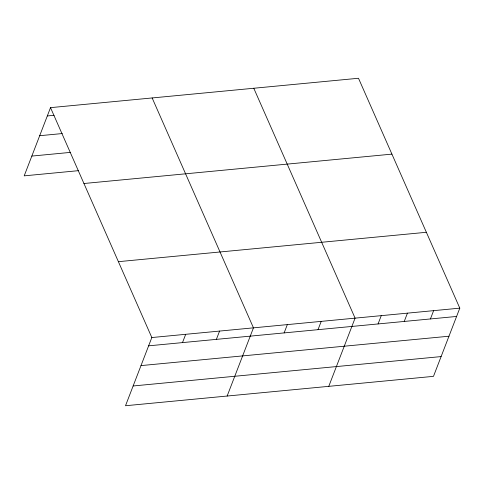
<?xml version="1.0" encoding="UTF-8"?>
<svg xmlns="http://www.w3.org/2000/svg" width="484" height="484" viewBox="0 0 484 484"><rect width="100%" height="100%" fill="white"/><g stroke="black" fill="none" stroke-linecap="round" stroke-linejoin="round"><path stroke-width="0.73" d="M50.517 107.648L151.825 337.542L125.507 405.737L433.482 376.352L459.8 308.151L358.493 78.263L50.517 107.648L24.2 175.849L78.402 170.677M182.498 342.599L185.699 334.305M216.378 339.369L219.579 331.074M227.141 396.045L253.459 327.843L152.151 97.95M284.132 332.907L287.333 324.607M318.012 329.671L321.213 321.376M328.769 386.347L355.087 318.145L253.779 88.251M378.064 323.941L381.265 315.647M404.243 321.443L407.443 313.148M430.421 318.95L433.622 310.649M47.317 115.942L54.093 115.295M39.688 135.708L62.273 133.554M31.829 156.078L70.222 152.412M83.95 183.509L391.925 154.124M118.392 261.675L426.368 232.29M151.825 337.542L459.8 308.151M148.624 345.836L456.6 316.451M140.995 365.601L448.971 336.217M133.136 385.972L441.112 356.587"/></g></svg>
